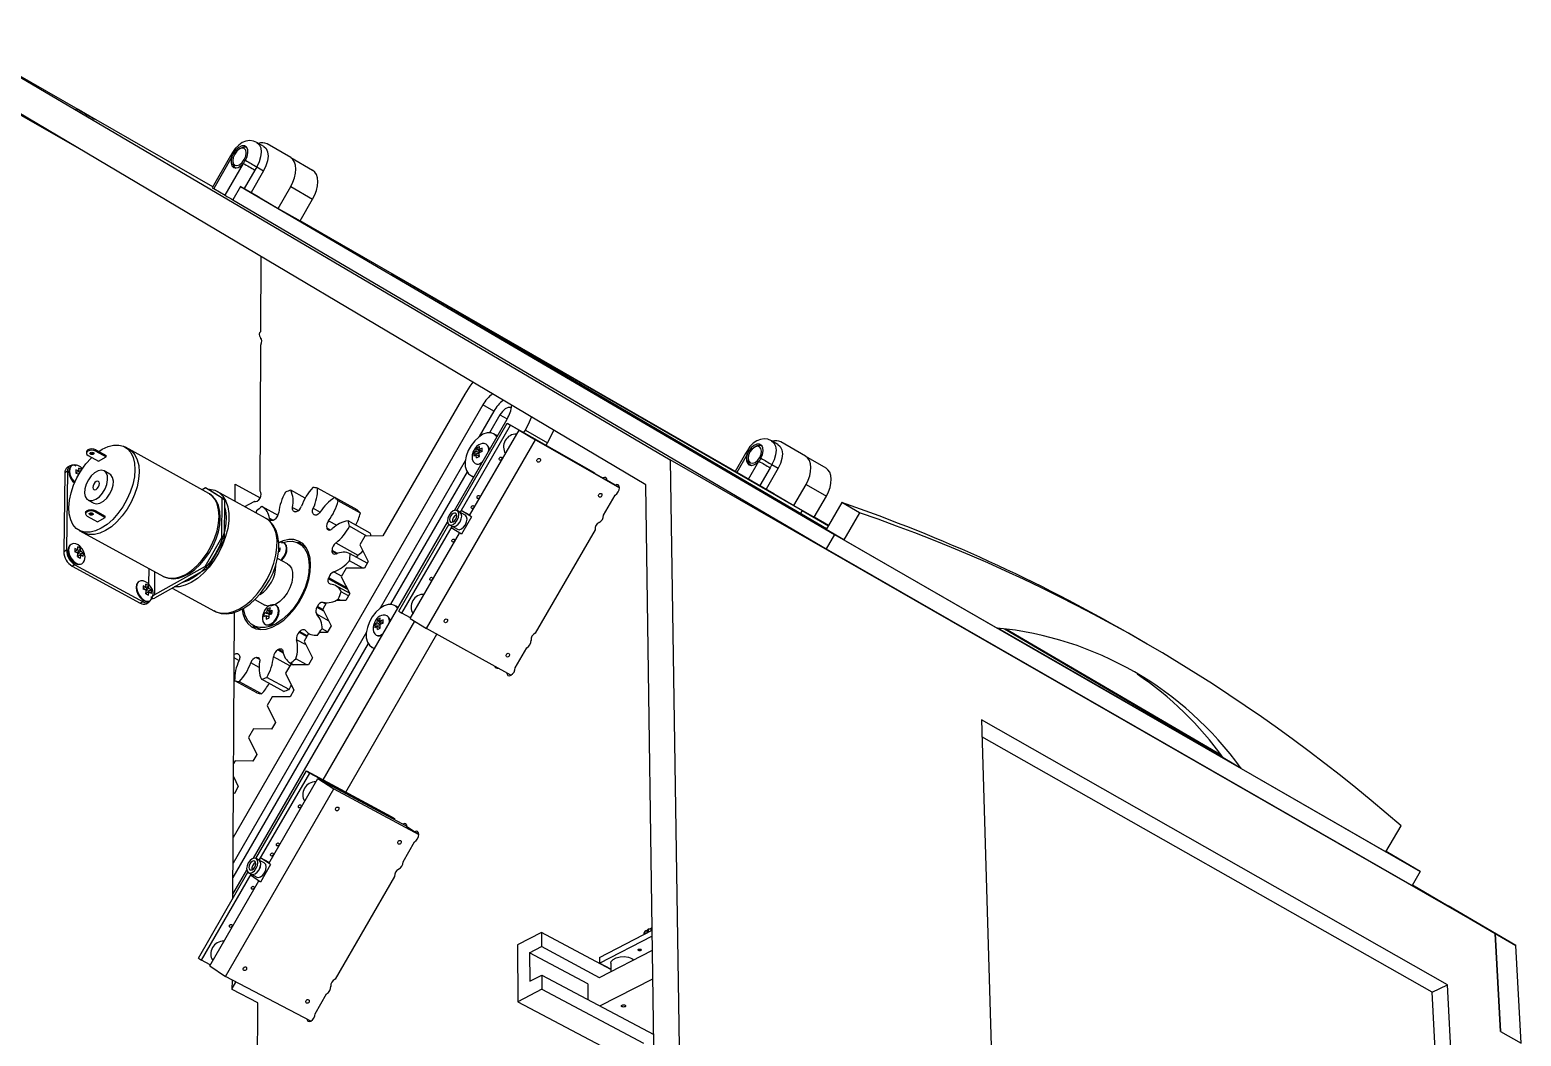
# Model space of a CAD drawing. Extents: x 0 to 155, y 0 to 203.
# Drawn here: x 87.1 to 152, y 159.6 to 203.4 of the extents above; entities that cross this region are included whole.
import ezdxf

# ---------------------------------------------------------------- set-up
doc = ezdxf.new("R2010")
doc.units = 0
doc.layers.get('0').update_dxf_attribs({"linetype": 'CONTINUOUS'})

msp = doc.modelspace()

# ---------------------------------------------------------------- linework, layer by layer
at = {"color": 7, "linetype": 'CONTINUOUS'}
for p, q in [((83.143, 203.387), (114.948, 184.659)), ((95.037, 196.546), (83.143, 203.387)), ((113.892, 183.569), (82.476, 202.22)), ((88.427, 198.687), (85.374, 200.435)), ((89.346, 198.142), (86.289, 199.892)), ((89.442, 199.761), (89.321, 199.83)), ((89.321, 199.83), (89.38, 199.795)), ((89.38, 199.795), (89.56, 199.69)), ((89.441, 199.759), (89.442, 199.761)), ((89.621, 199.657), (89.442, 199.761)), ((89.56, 199.69), (89.68, 199.621)), ((89.68, 199.621), (89.621, 199.657)), ((89.621, 199.656), (89.621, 199.657)), ((95.893, 198.037), (95.799, 197.875)), ((96.273, 198.236), (96.212, 198.201)), ((96.534, 198.247), (96.514, 198.258)), ((97.258, 198.311), (96.96, 198.484)), ((98.437, 197.822), (97.401, 198.422)), ((95.813, 197.898), (95.017, 196.512)), ((95.877, 197.86), (95.081, 196.474)), ((95.574, 196.184), (96.371, 197.572)), ((95.911, 197.676), (95.912, 197.605)), ((96.014, 197.385), (96.033, 197.373)), ((96.955, 197.42), (96.876, 197.279)), ((96.955, 197.42), (97.254, 197.247)), ((98.437, 197.822), (99.388, 197.271)), ((97.254, 197.247), (96.71, 196.301)), ((95.081, 196.474), (95.574, 196.184)), ((96.247, 196.565), (95.913, 195.982)), ((96.247, 196.565), (122.095, 181.414)), ((97.059, 196.097), (96.247, 196.565)), ((96.709, 196.299), (96.71, 196.301)), ((96.711, 196.302), (97.888, 195.611)), ((96.883, 196.199), (96.883, 196.201)), ((97.888, 195.611), (98.433, 196.56)), ((98.433, 196.56), (99.385, 196.009)), ((95.913, 195.982), (121.732, 180.787)), ((97.888, 195.611), (98.841, 195.062)), ((98.841, 195.062), (99.385, 196.009)), ((119.48, 183.175), (98.845, 195.068)), ((97.129, 190.246), (97.144, 193.512)), ((102.828, 192.754), (120.694, 182.458)), ((121.759, 181.66), (102.828, 192.754)), ((97.098, 183.291), (97.127, 189.66)), ((106.796, 187.055), (95.927, 168.211)), ((106.01, 187.523), (102.447, 181.345)), ((107.278, 186.78), (106.796, 187.055)), ((105.559, 182.456), (107.85, 186.427)), ((107.278, 186.78), (106.639, 185.671)), ((107.541, 186.623), (107.09, 185.84)), ((105.664, 182.452), (107.861, 186.26)), ((105.809, 182.371), (108.004, 186.175)), ((106.221, 182.233), (108.37, 185.957)), ((107.369, 185.736), (107.272, 185.791)), ((107.861, 186.26), (108.004, 186.175)), ((107.861, 186.26), (111.51, 184.179)), ((108.004, 186.175), (111.653, 184.094)), ((108.37, 185.957), (109.087, 185.529)), ((108.37, 185.957), (112.212, 183.765)), ((108.584, 185.848), (108.645, 185.953)), ((108.645, 185.953), (109.611, 185.402)), ((89.54, 185.002), (89.54, 184.945)), ((89.948, 185.037), (89.949, 185.094)), ((89.948, 185.037), (90.395, 184.791)), ((89.949, 185.094), (90.395, 184.848)), ((91.396, 185.119), (91.21, 185.222)), ((94.869, 183.196), (91.396, 185.119)), ((104.343, 177.311), (109.087, 185.529)), ((106.507, 185.035), (106.402, 184.96)), ((106.507, 185.035), (106.521, 185.166)), ((106.507, 185.035), (106.635, 184.963)), ((106.521, 185.166), (106.662, 184.976)), ((106.63, 185.103), (106.644, 185.235)), ((106.63, 185.103), (106.766, 185.027)), ((109.087, 185.529), (112.741, 183.445)), ((109.55, 185.297), (109.611, 185.402)), ((118.651, 185.234), (118.602, 185.202)), ((118.959, 185.256), (118.932, 185.271)), ((119.633, 185.332), (119.356, 185.492)), ((120.834, 184.823), (119.769, 185.44)), ((88.836, 184.405), (88.717, 184.337)), ((89.613, 184.845), (90.06, 184.599)), ((90.06, 184.599), (90.395, 184.791)), ((90.395, 184.791), (90.395, 184.848)), ((106.032, 184.62), (102.332, 178.206)), ((106.402, 184.96), (106.633, 184.934)), ((106.508, 184.892), (106.403, 184.817)), ((106.508, 184.892), (106.647, 184.813)), ((106.703, 184.522), (106.783, 184.578)), ((114.948, 184.659), (115.976, 118.364)), ((150.853, 164.032), (114.948, 184.659)), ((118.231, 184.938), (117.778, 184.156)), ((118.342, 184.752), (118.339, 184.693)), ((118.447, 184.431), (118.473, 184.415)), ((119.377, 184.451), (119.3, 184.316)), ((119.377, 184.451), (119.655, 184.291)), ((120.834, 184.823), (121.718, 184.31)), ((88.602, 184.093), (88.554, 180.658)), ((88.721, 184.161), (88.602, 184.093)), ((88.721, 184.161), (88.673, 180.725)), ((89.22, 184.17), (89.083, 184.092)), ((89.218, 184.028), (89.083, 184.086)), ((89.22, 184.17), (89.085, 184.228)), ((89.327, 184.228), (89.189, 184.04)), ((89.22, 184.17), (89.207, 184.301)), ((90.56, 184.042), (90.312, 184.179)), ((106.106, 184.134), (102.78, 178.369)), ((106.252, 183.986), (106.349, 183.931)), ((111.51, 184.179), (111.653, 184.094)), ((111.653, 184.094), (111.649, 184.086)), ((112.55, 183.559), (112.212, 183.76)), ((119.655, 184.291), (119.128, 183.381)), ((94.729, 183.441), (94.579, 183.356)), ((95.444, 182.992), (94.729, 183.441)), ((94.729, 183.441), (94.852, 183.373)), ((95.566, 182.924), (94.852, 183.373)), ((94.901, 183.177), (94.869, 183.196)), ((97.336, 182.123), (95.238, 183.285)), ((96.011, 182.857), (96.015, 183.604)), ((96.015, 183.604), (97.101, 183.001)), ((99.06, 182.99), (98.436, 183.338)), ((100.339, 183.014), (99.602, 183.426)), ((112.052, 182.252), (112.556, 183.124)), ((112.741, 183.45), (112.55, 183.559)), ((114.833, 117.856), (113.892, 183.569)), ((119.126, 183.379), (119.128, 183.381)), ((119.128, 183.381), (120.333, 182.676)), ((119.246, 183.31), (119.246, 183.312)), ((120.333, 182.676), (120.862, 183.588)), ((120.862, 183.588), (121.746, 183.077)), ((121.218, 182.165), (121.746, 183.077)), ((89.616, 182.906), (89.864, 182.77)), ((89.915, 182.397), (89.916, 182.454)), ((89.916, 182.454), (90.364, 182.209)), ((95.433, 181.275), (95.444, 182.992)), ((95.444, 182.992), (95.566, 182.924)), ((95.556, 181.208), (95.566, 182.924)), ((96.436, 182.621), (96.846, 182.852)), ((96.854, 182.847), (96.846, 182.852)), ((96.947, 182.433), (96.921, 182.332)), ((97.88, 182.24), (97.2, 182.617)), ((101.322, 182.486), (100.357, 183.025)), ((101.464, 182.336), (100.499, 182.875)), ((105.797, 182.378), (105.674, 182.447)), ((105.857, 182.455), (105.809, 182.371)), ((106.301, 182.184), (105.857, 182.455)), ((106.229, 182.246), (105.857, 182.455)), ((120.333, 182.676), (121.218, 182.165)), ((120.694, 182.458), (120.619, 182.328)), ((120.694, 182.458), (121.835, 181.79)), ((122.42, 182.799), (121.742, 181.63)), ((123.184, 182.354), (122.42, 182.799)), ((89.506, 182.362), (89.505, 182.305)), ((89.579, 182.206), (90.027, 181.961)), ((89.81, 182.325), (89.816, 182.329)), ((89.915, 182.397), (90.363, 182.151)), ((90.027, 181.961), (90.363, 182.151)), ((90.363, 182.151), (90.364, 182.209)), ((96.818, 167.307), (105.26, 181.939)), ((97.357, 182.111), (97.336, 182.123)), ((101.897, 181.471), (100.931, 182.009)), ((101.747, 181.341), (100.987, 181.764)), ((103.135, 178.07), (105.314, 181.846)), ((103.276, 177.982), (105.458, 181.763)), ((105.331, 181.835), (105.454, 181.766)), ((105.458, 181.763), (105.42, 181.696)), ((105.456, 181.765), (105.689, 181.634)), ((106.031, 182.246), (105.798, 182.377)), ((106.301, 182.184), (105.863, 181.424)), ((106.035, 182.244), (106.031, 182.246)), ((106.301, 182.184), (106.301, 182.184)), ((121.844, 181.805), (121.221, 182.17)), ((123.184, 182.354), (122.505, 181.183)), ((89.223, 181.586), (89.409, 181.484)), ((89.409, 181.484), (92.891, 179.582)), ((94.705, 180.01), (95.433, 181.275)), ((94.828, 179.942), (95.556, 181.208)), ((95.433, 181.275), (95.556, 181.208)), ((101.656, 181.34), (101.439, 180.964)), ((102.447, 181.345), (101.656, 181.34)), ((103.637, 177.755), (105.783, 181.473)), ((105.863, 181.424), (105.42, 181.696)), ((105.863, 181.424), (105.863, 181.424)), ((111.68, 181.61), (109.079, 177.11)), ((122.095, 181.414), (121.732, 180.787)), ((122.505, 181.183), (121.742, 181.63)), ((122.095, 181.414), (147.596, 166.727)), ((122.505, 181.183), (129.185, 177.336)), ((88.673, 180.725), (88.554, 180.658)), ((89.174, 180.735), (89.037, 180.658)), ((89.172, 180.592), (89.037, 180.65)), ((89.174, 180.735), (89.039, 180.793)), ((89.286, 180.8), (89.142, 180.605)), ((89.296, 180.524), (89.156, 180.445)), ((89.174, 180.735), (89.162, 180.868)), ((89.298, 180.668), (89.168, 180.594)), ((89.171, 180.568), (89.405, 180.594)), ((89.298, 180.668), (89.286, 180.8)), ((97.894, 180.66), (97.96, 180.678)), ((97.911, 180.759), (97.966, 180.729)), ((97.912, 180.81), (97.979, 180.828)), ((99.029, 180.892), (98.787, 181.026)), ((99.029, 180.892), (99.103, 180.845)), ((100.391, 181.038), (101.358, 180.501)), ((101.762, 180.157), (101.019, 180.569)), ((101.762, 180.157), (101.027, 180.564)), ((101.439, 180.964), (101.808, 180.237)), ((121.732, 180.787), (147.246, 166.129)), ((89.04, 180.092), (88.921, 180.024)), ((88.921, 180.024), (91.887, 178.412)), ((89.04, 180.092), (92.007, 178.479)), ((94.705, 180.01), (92.499, 178.775)), ((94.828, 179.942), (92.502, 178.641)), ((94.705, 180.01), (94.828, 179.942)), ((98.292, 180.13), (97.858, 180.369)), ((100.848, 179.939), (100.632, 179.563)), ((101.638, 179.942), (100.848, 179.939)), ((101.566, 179.941), (100.989, 180.261)), ((101.808, 180.237), (101.638, 179.942)), ((92.14, 179.12), (92.005, 179.177)), ((92.249, 179.185), (92.106, 178.99)), ((92.14, 179.12), (92.127, 179.252)), ((92.262, 179.053), (92.249, 179.185)), ((100.991, 178.85), (100.385, 179.185)), ((100.632, 179.563), (100.999, 178.834)), ((92.14, 179.12), (92.004, 179.044)), ((92.138, 178.977), (92.004, 179.034)), ((92.261, 178.91), (92.123, 178.832)), ((92.262, 179.053), (92.133, 178.98)), ((92.137, 178.954), (92.368, 178.979)), ((93.28, 179.076), (95.118, 178.073)), ((96.874, 178.573), (97.309, 178.335)), ((100.829, 178.539), (100.456, 178.539)), ((100.609, 178.539), (100.503, 178.597)), ((100.944, 178.738), (100.629, 178.911)), ((100.999, 178.834), (100.829, 178.539)), ((92.007, 178.479), (91.887, 178.412)), ((92.143, 178.392), (92.262, 178.459)), ((95.912, 165.552), (95.983, 178.017)), ((97.527, 177.935), (97.282, 177.981)), ((97.364, 177.88), (97.359, 177.724)), ((97.364, 177.88), (97.479, 177.817)), ((97.383, 178.032), (97.549, 177.941)), ((97.576, 177.926), (97.417, 178.172)), ((97.482, 177.924), (97.478, 177.768)), ((97.482, 177.924), (97.612, 177.958)), ((97.501, 178.075), (97.632, 178.109)), ((97.501, 178.075), (97.619, 178.011)), ((99.972, 178.42), (99.824, 178.163)), ((99.824, 178.163), (100.191, 177.431)), ((103.046, 178.269), (102.949, 178.322)), ((103.135, 178.07), (103.276, 177.982)), ((103.649, 177.776), (103.276, 177.982)), ((96.821, 177.435), (97.063, 177.303)), ((100.041, 177.172), (99.797, 177.306)), ((99.851, 170.718), (103.84, 177.628)), ((100.191, 177.431), (100.021, 177.136)), ((102.196, 177.561), (102.091, 177.488)), ((102.091, 177.488), (102.319, 177.463)), ((102.196, 177.417), (102.091, 177.344)), ((102.196, 177.561), (102.21, 177.694)), ((102.196, 177.561), (102.327, 177.489)), ((102.196, 177.417), (102.332, 177.342)), ((102.21, 177.694), (102.354, 177.502)), ((102.318, 177.628), (102.332, 177.761)), ((102.318, 177.628), (102.452, 177.554)), ((103.637, 177.755), (104.343, 177.311)), ((108.02, 175.279), (104.343, 177.311)), ((139.017, 171.687), (129.214, 177.333)), ((129.506, 177.298), (138.964, 171.76)), ((138.937, 171.797), (129.552, 177.292)), ((101.798, 176.667), (95.918, 166.475)), ((101.728, 177.157), (95.921, 167.091)), ((99.213, 177.102), (99.018, 176.763)), ((99.018, 176.763), (99.382, 176.03)), ((99.235, 177.089), (99.263, 177.073)), ((99.629, 177.014), (99.601, 177.03)), ((100.021, 177.136), (99.719, 177.137)), ((100.829, 170.192), (104.795, 177.061)), ((102.389, 177.046), (102.469, 177.101)), ((108.893, 176.802), (108.892, 176.803)), ((135.717, 176.636), (134.942, 177.084)), ((99.14, 175.735), (98.66, 175.997)), ((99.382, 176.03), (99.213, 175.735)), ((101.953, 176.509), (102.05, 176.456)), ((108.206, 175.599), (108.708, 176.469)), ((98.428, 175.739), (98.211, 175.364)), ((98.211, 175.364), (98.575, 174.629)), ((98.414, 175.808), (98.541, 175.739)), ((98.541, 175.739), (98.426, 175.802)), ((99.213, 175.735), (98.428, 175.739)), ((95.993, 175.048), (95.966, 175.063)), ((96.965, 174.509), (95.994, 175.035)), ((97.168, 174.471), (96.197, 174.997)), ((98.129, 174.575), (97.158, 175.102)), ((98.366, 174.66), (97.395, 175.187)), ((98.575, 174.629), (98.405, 174.334)), ((97.621, 174.341), (97.405, 173.966)), ((97.405, 173.966), (97.767, 173.228)), ((98.405, 174.334), (97.621, 174.341)), ((128.492, 173.332), (129.844, 128.691)), ((148.776, 161.8), (128.492, 173.332)), ((96.816, 172.943), (96.599, 172.568)), ((97.597, 172.934), (96.816, 172.943)), ((97.767, 173.228), (97.597, 172.934)), ((96.599, 172.568), (96.96, 171.828)), ((148.112, 161.477), (128.514, 172.594)), ((96.01, 171.546), (95.946, 171.434)), ((96.79, 171.534), (96.01, 171.546)), ((96.96, 171.828), (96.79, 171.534)), ((139.801, 171.222), (139.024, 171.677)), ((95.943, 170.865), (96.153, 170.429)), ((96.92, 167.299), (99.12, 171.112)), ((97.067, 167.221), (99.259, 171.021)), ((97.477, 167.082), (99.615, 170.787)), ((99.12, 171.112), (99.259, 171.021)), ((99.12, 171.112), (102.811, 169.125)), ((99.259, 171.021), (102.951, 169.034)), ((99.615, 170.787), (100.313, 170.329)), ((99.615, 170.787), (103.493, 168.7)), ((139.801, 171.222), (146.103, 167.593)), ((95.593, 162.154), (100.313, 170.329)), ((95.984, 170.135), (95.938, 170.136)), ((96.153, 170.429), (95.984, 170.135)), ((100.313, 170.329), (104.009, 168.341)), ((102.811, 169.125), (102.951, 169.034)), ((102.951, 169.034), (102.932, 169.002)), ((103.823, 168.463), (103.494, 168.678)), ((104.008, 168.363), (103.823, 168.463)), ((146.103, 167.593), (146.759, 168.715)), ((103.323, 167.154), (103.825, 168.021)), ((147.596, 166.727), (146.106, 167.599)), ((97.047, 167.232), (96.923, 167.297)), ((97.284, 167.106), (97.048, 167.231)), ((97.123, 167.32), (97.067, 167.221)), ((97.555, 167.03), (97.119, 166.274)), ((97.555, 167.03), (97.123, 167.32)), ((97.499, 167.12), (97.123, 167.32)), ((97.295, 167.099), (97.284, 167.106)), ((97.555, 167.03), (97.555, 167.03)), ((94.419, 162.964), (96.572, 166.696)), ((94.556, 162.869), (96.717, 166.616)), ((94.906, 162.627), (97.041, 166.327)), ((95.913, 165.739), (96.521, 166.792)), ((96.596, 166.68), (96.721, 166.614)), ((96.717, 166.616), (96.688, 166.565)), ((97.119, 166.274), (96.688, 166.565)), ((96.722, 166.613), (96.958, 166.488)), ((97.119, 166.274), (97.119, 166.274)), ((102.954, 166.515), (100.366, 162.038)), ((147.596, 166.727), (147.246, 166.129)), ((147.26, 166.154), (148.81, 165.243)), ((147.913, 165.759), (148.81, 165.243)), ((147.913, 165.759), (150.853, 164.032)), ((147.933, 165.747), (148.81, 165.243)), ((151.752, 163.515), (148.81, 165.243)), ((148.81, 165.243), (148.81, 165.243)), ((114.037, 164.232), (113.984, 164.205)), ((114.13, 164.27), (114.047, 164.227)), ((114.168, 164.3), (114.158, 164.294)), ((109.346, 164.078), (108.306, 163.535)), ((109.346, 164.078), (109.352, 163.46)), ((112.365, 162.461), (109.346, 164.078)), ((111.869, 162.989), (114.17, 164.18)), ((111.872, 162.743), (114.173, 163.933)), ((113.957, 164.18), (113.89, 164.146)), ((113.936, 164.097), (113.939, 164.061)), ((114.109, 164.187), (114.112, 164.151)), ((150.853, 164.032), (151.085, 159.768)), ((151.085, 159.768), (150.853, 164.031)), ((150.853, 164.031), (151.752, 163.515)), ((94.419, 162.964), (94.556, 162.869)), ((108.306, 163.535), (108.325, 161.063)), ((108.831, 163.188), (109.352, 163.46)), ((108.831, 163.188), (108.841, 161.953)), ((111.359, 161.839), (108.831, 163.188)), ((111.88, 162.108), (109.352, 163.46)), ((111.869, 162.989), (111.872, 162.743)), ((111.879, 162.111), (114.182, 163.3)), ((113.281, 162.942), (113.368, 162.879)), ((113.576, 163.346), (113.577, 163.316)), ((113.667, 163.317), (113.667, 163.347)), ((151.988, 159.256), (151.752, 163.515)), ((94.933, 162.673), (94.556, 162.869)), ((94.906, 162.627), (95.593, 162.154)), ((112.365, 162.479), (111.872, 162.743)), ((112.362, 162.736), (112.367, 162.362)), ((99.313, 160.217), (95.593, 162.154)), ((95.89, 161.589), (95.892, 161.998)), ((95.89, 161.638), (96.05, 161.916)), ((100.18, 161.749), (100.178, 161.75)), ((108.841, 161.953), (109.363, 162.223)), ((109.363, 162.223), (109.369, 161.603)), ((109.363, 162.223), (114.235, 159.628)), ((111.359, 161.839), (111.366, 161.156)), ((111.894, 160.875), (114.2, 162.062)), ((148.112, 161.477), (148.776, 161.8)), ((151.046, 118.21), (148.776, 161.8)), ((96.998, 161.012), (95.89, 161.589)), ((96.977, 156.133), (96.998, 161.012)), ((99.497, 160.535), (99.997, 161.401)), ((109.369, 161.603), (108.325, 161.063)), ((108.325, 161.063), (112.744, 158.722)), ((109.369, 161.603), (113.787, 159.254)), ((150.315, 118.571), (148.112, 161.477)), ((151.085, 159.768), (151.988, 159.256))]:
    msp.add_line(p, q, dxfattribs=at)
at = {"color": 8, "linetype": 'CONTINUOUS'}
for p, q in [((96.876, 197.279), (96.411, 196.471)), ((107.541, 186.623), (107.859, 186.442)), ((118.302, 184.896), (117.85, 184.115)), ((118.359, 183.821), (118.811, 184.6)), ((119.3, 184.316), (118.849, 183.539)), ((98.513, 182.59), (98.766, 182.449)), ((99.417, 182.552), (99.715, 182.386)), ((97.505, 182.118), (97.67, 182.026)), ((100.077, 182.008), (100.434, 181.81)), ((100.148, 181.602), (100.006, 181.681)), ((100.018, 181.657), (100.124, 181.598)), ((100.469, 180.584), (100.233, 180.715)), ((100.234, 180.682), (100.435, 180.57)), ((92.261, 179.241), (92.268, 179.922)), ((92.509, 179.791), (92.499, 178.775)), ((100.077, 179.482), (100.902, 179.027)), ((100.872, 179.086), (100.087, 179.52)), ((100.31, 179.789), (100.653, 179.599)), ((100.08, 177.653), (99.563, 177.937)), ((99.572, 178.243), (99.865, 178.082)), ((99.833, 178.146), (99.592, 178.279)), ((99.845, 178.452), (99.956, 178.391)), ((99.099, 176.599), (98.69, 176.823)), ((98.796, 177.156), (99.136, 176.969)), ((99.155, 177.002), (98.822, 177.184)), ((96.182, 175.916), (95.972, 176.031)), ((96.934, 176.055), (97.077, 175.977)), ((97.068, 176), (96.96, 176.058)), ((98.399, 175.69), (97.683, 176.08)), ((97.869, 176.387), (98.108, 176.257)), ((98.1, 176.294), (97.897, 176.405)), ((97.057, 175.623), (96.697, 175.819))]:
    msp.add_line(p, q, dxfattribs=at)
at = {"color": 7, "linetype": 'CONTINUOUS'}
for points in [[(89.579, 199.683), (89.431, 199.769), (89.292, 199.849), (89.181, 199.912), (89.114, 199.95), (89.099, 199.958), (89.138, 199.935), (89.226, 199.883), (89.351, 199.81), (89.497, 199.725), (89.643, 199.641), (89.77, 199.568), (89.86, 199.516), (89.902, 199.493), (89.89, 199.501), (89.825, 199.539), (89.716, 199.603), (89.579, 199.683)], [(89.372, 199.801), (89.309, 199.838), (89.275, 199.857), (89.275, 199.856), (89.309, 199.836), (89.373, 199.798), (89.456, 199.75), (89.546, 199.698), (89.629, 199.65), (89.693, 199.614), (89.727, 199.594), (89.727, 199.595), (89.692, 199.616), (89.628, 199.653), (89.545, 199.701), (89.455, 199.753), (89.372, 199.801)], [(96.959, 198.482), (96.812, 198.544), (96.648, 198.563), (96.486, 198.539), (96.327, 198.476), (96.169, 198.37), (96.021, 198.223), (95.892, 198.038)], [(96.41, 197.736), (96.474, 197.884), (96.497, 198.028), (96.476, 198.146), (96.413, 198.22), (96.318, 198.238), (96.206, 198.198), (96.093, 198.106), (95.998, 197.976), (95.934, 197.828), (95.911, 197.684), (95.932, 197.566), (95.995, 197.492), (96.09, 197.474), (96.202, 197.514), (96.314, 197.606), (96.41, 197.736)], [(96.464, 197.705), (96.538, 197.871), (96.572, 198.035), (96.562, 198.177), (96.508, 198.281), (96.418, 198.334), (96.302, 198.328), (96.174, 198.266), (96.05, 198.155), (95.944, 198.007)], [(97.258, 198.311), (97.36, 198.216), (97.424, 198.072), (97.445, 197.89), (97.422, 197.683), (97.357, 197.463), (97.254, 197.247)], [(95.877, 197.86), (95.84, 197.711), (95.839, 197.575), (95.873, 197.467), (95.941, 197.398), (96.034, 197.373), (96.144, 197.396), (96.261, 197.465), (96.371, 197.572)], [(98.433, 196.56), (98.529, 196.751), (98.601, 196.947), (98.645, 197.14), (98.66, 197.323), (98.646, 197.489), (98.603, 197.63), (98.532, 197.743), (98.437, 197.822)], [(99.385, 196.009), (99.481, 196.2), (99.553, 196.396), (99.597, 196.589), (99.612, 196.772), (99.597, 196.937), (99.554, 197.079), (99.483, 197.191), (99.388, 197.271)], [(97.138, 189.936), (97.128, 189.953), (97.09, 190.042), (97.076, 190.129), (97.09, 190.201), (97.129, 190.246)], [(97.127, 189.66), (97.165, 189.749), (97.179, 189.836), (97.166, 189.908), (97.128, 189.953), (97.126, 189.954)], [(106.36, 188.041), (106.228, 187.864), (106.01, 187.523)], [(108.031, 186.931), (108.014, 186.935), (107.897, 186.933), (107.77, 186.875), (107.646, 186.767), (107.541, 186.623)], [(108.645, 185.953), (108.832, 186.316), (108.92, 186.521)], [(107.408, 185.66), (107.405, 185.663), (107.295, 185.777), (107.152, 185.834), (106.984, 185.832), (106.802, 185.771), (106.617, 185.654), (106.442, 185.49), (106.287, 185.288), (106.162, 185.061), (106.074, 184.823), (106.029, 184.589), (106.03, 184.374), (106.077, 184.191), (106.167, 184.052), (106.295, 183.965), (106.414, 183.938)], [(107.427, 185.694), (107.392, 185.722), (107.369, 185.736)], [(109.611, 185.402), (109.798, 185.764), (109.879, 185.952)], [(90.076, 185.024), (90.232, 185.123), (90.481, 185.24), (90.722, 185.301), (90.948, 185.305), (91.151, 185.251), (91.327, 185.14), (91.468, 184.977), (91.571, 184.766), (91.633, 184.513), (91.652, 184.227), (91.627, 183.915), (91.559, 183.588), (91.449, 183.254), (91.302, 182.926), (91.122, 182.612), (90.914, 182.322), (90.685, 182.066), (90.441, 181.85), (90.19, 181.682), (89.941, 181.567), (89.7, 181.507), (89.474, 181.506), (89.271, 181.562), (89.097, 181.674), (88.957, 181.838), (88.856, 182.05), (88.795, 182.303), (88.777, 182.589), (88.803, 182.9), (88.872, 183.226), (88.981, 183.557), (89.127, 183.883), (89.306, 184.196), (89.513, 184.484), (89.741, 184.739), (89.764, 184.762)], [(91.396, 185.119), (91.512, 185.037), (91.654, 184.874), (91.757, 184.663), (91.819, 184.411), (91.838, 184.124), (91.813, 183.812), (91.745, 183.485), (91.636, 183.152), (91.489, 182.823), (91.308, 182.51), (91.1, 182.22), (90.871, 181.964), (90.627, 181.748), (90.377, 181.58), (90.127, 181.465), (89.886, 181.405), (89.66, 181.404), (89.458, 181.46), (89.409, 181.484)], [(91.396, 185.119), (91.512, 185.037), (91.654, 184.874), (91.757, 184.663), (91.819, 184.411), (91.838, 184.124), (91.813, 183.812), (91.745, 183.485), (91.636, 183.152), (91.489, 182.823), (91.308, 182.51), (91.1, 182.22), (90.871, 181.964), (90.627, 181.748), (90.377, 181.58), (90.127, 181.465), (89.886, 181.405), (89.66, 181.404), (89.458, 181.46), (89.409, 181.484)], [(89.949, 185.094), (89.87, 185.124), (89.777, 185.134), (89.685, 185.124), (89.608, 185.094), (89.557, 185.05), (89.54, 185.002)], [(89.948, 185.037), (89.869, 185.066), (89.776, 185.077), (89.684, 185.066), (89.607, 185.037), (89.556, 184.993), (89.54, 184.941), (89.56, 184.889), (89.613, 184.845)], [(106.94, 185.344), (106.851, 185.374), (106.766, 185.372), (106.625, 185.316), (106.523, 185.235), (106.442, 185.136), (106.381, 185.027), (106.336, 184.883), (106.326, 184.789), (106.336, 184.684), (106.378, 184.582), (106.464, 184.501)], [(106.644, 185.235), (106.554, 185.188), (106.521, 185.166)], [(106.765, 185.162), (106.668, 185.122), (106.63, 185.103)], [(106.766, 185.019), (106.669, 184.979), (106.631, 184.96)], [(106.766, 185.019), (106.765, 185.124), (106.765, 185.162)], [(118.309, 185.072), (118.259, 184.986), (118.231, 184.938)], [(119.356, 185.491), (119.206, 185.553), (119.043, 185.572), (118.881, 185.548), (118.722, 185.485), (118.567, 185.381), (118.423, 185.237), (118.308, 185.073)], [(118.846, 184.759), (118.908, 184.903), (118.927, 185.043), (118.902, 185.159), (118.837, 185.233), (118.74, 185.253), (118.628, 185.217), (118.516, 185.131), (118.422, 185.006), (118.361, 184.863), (118.341, 184.723), (118.366, 184.607), (118.432, 184.533), (118.528, 184.512), (118.641, 184.548), (118.752, 184.635), (118.846, 184.759)], [(118.901, 184.727), (118.973, 184.888), (119.003, 185.047), (118.989, 185.187), (118.932, 185.29), (118.839, 185.344), (118.722, 185.342), (118.594, 185.285), (118.471, 185.18), (118.367, 185.038)], [(119.633, 185.332), (119.739, 185.236), (119.807, 185.093), (119.833, 184.915), (119.815, 184.712), (119.754, 184.499), (119.655, 184.291)], [(88.884, 184.383), (88.864, 184.372), (88.804, 184.277), (88.782, 184.157), (88.797, 184.015), (88.852, 183.866), (88.94, 183.73), (89.036, 183.638)], [(88.916, 184.411), (88.879, 184.384), (88.82, 184.283), (88.806, 184.144), (88.839, 183.984), (88.914, 183.824), (89.022, 183.687), (89.044, 183.666)], [(89.719, 184.975), (89.746, 184.986), (89.779, 184.99), (89.812, 184.986), (89.841, 184.975), (89.86, 184.96), (89.867, 184.941), (89.861, 184.923), (89.843, 184.907), (89.815, 184.896), (89.782, 184.893), (89.749, 184.896), (89.721, 184.907), (89.702, 184.923), (89.695, 184.941), (89.701, 184.96), (89.719, 184.975)], [(106.402, 184.96), (106.4, 184.857), (106.403, 184.817)], [(106.524, 184.744), (106.511, 184.849), (106.508, 184.892)], [(106.524, 184.744), (106.611, 184.793), (106.647, 184.812)], [(106.647, 184.812), (106.634, 184.917), (106.631, 184.96)], [(107.6, 184.771), (107.616, 184.756), (107.624, 184.734), (107.623, 184.708), (107.614, 184.683), (107.597, 184.662), (107.575, 184.648), (107.551, 184.644), (107.53, 184.65), (107.514, 184.665), (107.506, 184.687), (107.507, 184.713), (107.516, 184.738), (107.533, 184.759), (107.555, 184.773), (107.579, 184.777), (107.6, 184.771)], [(109.269, 184.717), (109.29, 184.698), (109.3, 184.67), (109.299, 184.638), (109.287, 184.606), (109.265, 184.579), (109.238, 184.562), (109.208, 184.557), (109.182, 184.565), (109.161, 184.584), (109.151, 184.612), (109.152, 184.644), (109.164, 184.676), (109.186, 184.702), (109.213, 184.719), (109.243, 184.724), (109.269, 184.717)], [(118.302, 184.896), (118.268, 184.751), (118.271, 184.618), (118.309, 184.512), (118.379, 184.442), (118.474, 184.415), (118.585, 184.435), (118.701, 184.499), (118.811, 184.6)], [(120.862, 183.588), (120.954, 183.773), (121.022, 183.962), (121.062, 184.15), (121.073, 184.328), (121.054, 184.491), (121.007, 184.631), (120.932, 184.743), (120.834, 184.823)], [(89.085, 184.228), (89.084, 184.127), (89.083, 184.086)], [(89.331, 184.233), (89.244, 184.284), (89.207, 184.301)], [(89.956, 182.94), (90.104, 183.051), (90.241, 183.206), (90.352, 183.391), (90.429, 183.59), (90.465, 183.784), (90.456, 183.957), (90.403, 184.092), (90.311, 184.179), (90.188, 184.21), (90.046, 184.181), (89.896, 184.095), (89.752, 183.96), (89.627, 183.789), (89.532, 183.595), (89.475, 183.397), (89.461, 183.212), (89.492, 183.056), (89.565, 182.943), (89.674, 182.883), (89.808, 182.882), (89.956, 182.94)], [(89.961, 183.37), (90.016, 183.415), (90.063, 183.479), (90.095, 183.552), (90.107, 183.625), (90.097, 183.684), (90.066, 183.722), (90.02, 183.733), (89.965, 183.715), (89.91, 183.67), (89.863, 183.606), (89.831, 183.533), (89.819, 183.461), (89.83, 183.401), (89.86, 183.363), (89.906, 183.352), (89.961, 183.37)], [(89.864, 182.77), (89.986, 182.739), (90.129, 182.767), (90.279, 182.853), (90.423, 182.987), (90.549, 183.159), (90.644, 183.353), (90.701, 183.552), (90.714, 183.737), (90.683, 183.893), (90.609, 184.006), (90.56, 184.042)], [(106.349, 183.931), (106.391, 183.911), (106.397, 183.908)], [(112.212, 183.76), (112.196, 183.836), (112.155, 183.884), (112.093, 183.897), (112.021, 183.874)], [(121.746, 183.077), (121.839, 183.261), (121.906, 183.45), (121.946, 183.637), (121.957, 183.816), (121.938, 183.978), (121.891, 184.118), (121.816, 184.23), (121.718, 184.31)], [(92.896, 179.582), (92.914, 179.57), (93.111, 179.5), (93.325, 179.48), (93.551, 179.509), (93.787, 179.588), (94.028, 179.715), (94.265, 179.888), (94.492, 180.1), (94.702, 180.346), (94.891, 180.619), (95.053, 180.912), (95.185, 181.217), (95.284, 181.527), (95.345, 181.834), (95.367, 182.131), (95.349, 182.41), (95.288, 182.665), (95.186, 182.886), (95.044, 183.065), (94.904, 183.17)], [(94.827, 183.387), (94.903, 183.384), (95.125, 183.337), (95.321, 183.233), (95.484, 183.075), (95.61, 182.867), (95.695, 182.614), (95.737, 182.325), (95.735, 182.006), (95.689, 181.666), (95.6, 181.315), (95.47, 180.962), (95.304, 180.617), (95.105, 180.29), (94.879, 179.989), (94.632, 179.723), (94.372, 179.499), (94.105, 179.324), (93.838, 179.201), (93.58, 179.134), (93.365, 179.124)], [(96.846, 182.852), (96.903, 182.839), (96.971, 182.861), (97.039, 182.915), (97.097, 182.993), (97.136, 183.083), (97.15, 183.171), (97.136, 183.244), (97.098, 183.291)], [(106.636, 183.102), (106.653, 183.086), (106.661, 183.064), (106.66, 183.039), (106.65, 183.014), (106.633, 182.993), (106.611, 182.979), (106.588, 182.975), (106.567, 182.981), (106.551, 182.996), (106.542, 183.018), (106.543, 183.043), (106.553, 183.069), (106.57, 183.09), (106.592, 183.103), (106.615, 183.108), (106.636, 183.102)], [(111.95, 183.191), (111.97, 183.172), (111.98, 183.144), (111.979, 183.112), (111.967, 183.081), (111.946, 183.054), (111.918, 183.037), (111.889, 183.032), (111.862, 183.039), (111.843, 183.058), (111.832, 183.086), (111.833, 183.118), (111.846, 183.15), (111.867, 183.176), (111.894, 183.193), (111.924, 183.198), (111.95, 183.191)], [(112.556, 183.124), (112.628, 183.18), (112.688, 183.261), (112.728, 183.354), (112.741, 183.445), (112.726, 183.52), (112.684, 183.568), (112.622, 183.582), (112.55, 183.559)], [(89.915, 182.397), (89.836, 182.426), (89.743, 182.436), (89.651, 182.426), (89.573, 182.397), (89.522, 182.353), (89.505, 182.301), (89.525, 182.25), (89.579, 182.206)], [(89.506, 182.362), (89.523, 182.411), (89.574, 182.454), (89.651, 182.484), (89.744, 182.494), (89.837, 182.484), (89.916, 182.454)], [(95.564, 182.567), (95.59, 182.458), (95.62, 182.176), (95.608, 181.867), (95.552, 181.54), (95.455, 181.205), (95.32, 180.871), (95.149, 180.548), (94.95, 180.246), (94.726, 179.973), (94.485, 179.737), (94.233, 179.545), (93.979, 179.402), (93.729, 179.314), (93.687, 179.304)], [(98.635, 182.397), (98.604, 182.397), (98.576, 182.405), (98.552, 182.42), (98.533, 182.443), (98.519, 182.472), (98.511, 182.507), (98.509, 182.547), (98.513, 182.59)], [(99.444, 182.271), (99.421, 182.288), (99.403, 182.312), (99.39, 182.343), (99.383, 182.379), (99.383, 182.419), (99.388, 182.462), (99.4, 182.507), (99.417, 182.552)], [(105.327, 181.837), (105.408, 181.818), (105.504, 181.849), (105.599, 181.924), (105.68, 182.032), (105.734, 182.157), (105.752, 182.279), (105.732, 182.38), (105.678, 182.445), (105.597, 182.463), (105.501, 182.432), (105.406, 182.357), (105.325, 182.249), (105.272, 182.125), (105.253, 182.003), (105.273, 181.902), (105.327, 181.837)], [(106.383, 182.662), (106.399, 182.646), (106.407, 182.624), (106.406, 182.599), (106.397, 182.574), (106.379, 182.553), (106.358, 182.539), (106.334, 182.535), (106.313, 182.541), (106.297, 182.556), (106.288, 182.578), (106.289, 182.603), (106.299, 182.629), (106.316, 182.65), (106.338, 182.663), (106.361, 182.668), (106.383, 182.662)], [(89.685, 182.335), (89.713, 182.346), (89.746, 182.35), (89.779, 182.346), (89.807, 182.335), (89.827, 182.32), (89.834, 182.301), (89.828, 182.283), (89.809, 182.267), (89.782, 182.257), (89.749, 182.253), (89.716, 182.257), (89.687, 182.267), (89.668, 182.283), (89.661, 182.301), (89.667, 182.32), (89.685, 182.335)], [(95.096, 178.094), (95.19, 178.038), (95.407, 177.971), (95.639, 177.953), (95.882, 177.985), (96.136, 178.065), (96.393, 178.195), (96.648, 178.371), (96.892, 178.589), (97.121, 178.841), (97.328, 179.122), (97.51, 179.425), (97.662, 179.743), (97.782, 180.07), (97.865, 180.398), (97.911, 180.721), (97.915, 181.032), (97.877, 181.324), (97.795, 181.589), (97.67, 181.818), (97.508, 182.001), (97.359, 182.104)], [(97.701, 182.042), (97.667, 182.025), (97.634, 182.015), (97.602, 182.014), (97.574, 182.02), (97.549, 182.034), (97.529, 182.056), (97.514, 182.084), (97.505, 182.118)], [(99.718, 182.391), (99.69, 182.352), (99.658, 182.318), (99.625, 182.29), (99.59, 182.269), (99.556, 182.255), (99.523, 182.248), (99.492, 182.25), (99.465, 182.26)], [(105.393, 181.951), (105.444, 181.939), (105.503, 181.958), (105.563, 182.005), (105.613, 182.073), (105.647, 182.151), (105.658, 182.227), (105.646, 182.29), (105.612, 182.331), (105.561, 182.342), (105.502, 182.323), (105.442, 182.276), (105.392, 182.209), (105.358, 182.131), (105.347, 182.055), (105.359, 181.991), (105.393, 181.951)], [(105.451, 181.767), (105.533, 181.749), (105.628, 181.779), (105.723, 181.854), (105.804, 181.962), (105.858, 182.087), (105.876, 182.209), (105.857, 182.31), (105.802, 182.375), (105.798, 182.377)], [(105.454, 181.766), (105.531, 181.75), (105.627, 181.78), (105.722, 181.855), (105.803, 181.963), (105.856, 182.088), (105.875, 182.21), (105.855, 182.311), (105.801, 182.376), (105.797, 182.378)], [(105.689, 181.634), (105.766, 181.618), (105.862, 181.648), (105.957, 181.723), (106.038, 181.831), (106.091, 181.956), (106.109, 182.078), (106.09, 182.179), (106.035, 182.244)], [(98.03, 181.042), (98.273, 181.106), (98.502, 181.113), (98.709, 181.063), (98.889, 180.957), (99.036, 180.799), (99.146, 180.593), (99.214, 180.345), (99.24, 180.063), (99.222, 179.756), (99.16, 179.433), (99.057, 179.103), (98.915, 178.777), (98.74, 178.465), (98.536, 178.177), (98.309, 177.921), (98.067, 177.705), (97.817, 177.536), (97.567, 177.418), (97.324, 177.356), (97.096, 177.351), (96.889, 177.403), (96.71, 177.51), (96.564, 177.67), (96.456, 177.877), (96.389, 178.125), (96.38, 178.185)], [(99.281, 179.778), (99.3, 180.09), (99.276, 180.376), (99.209, 180.63), (99.102, 180.843), (98.957, 181.01), (98.779, 181.125), (98.574, 181.186), (98.346, 181.191), (98.102, 181.139), (97.913, 181.064)], [(100.249, 181.662), (100.215, 181.635), (100.181, 181.615), (100.146, 181.602), (100.114, 181.597), (100.084, 181.601), (100.057, 181.612), (100.035, 181.631), (100.018, 181.657)], [(105.542, 181.206), (105.559, 181.191), (105.567, 181.169), (105.566, 181.143), (105.557, 181.118), (105.539, 181.097), (105.518, 181.083), (105.494, 181.079), (105.473, 181.085), (105.457, 181.1), (105.448, 181.122), (105.449, 181.148), (105.459, 181.173), (105.476, 181.194), (105.498, 181.208), (105.521, 181.212), (105.542, 181.206)], [(88.837, 180.95), (88.817, 180.938), (88.757, 180.842), (88.734, 180.722), (88.75, 180.578), (88.805, 180.428), (88.893, 180.292), (89.006, 180.185), (89.06, 180.15)], [(88.872, 180.979), (88.832, 180.95), (88.773, 180.849), (88.759, 180.708), (88.792, 180.547), (88.867, 180.387), (88.975, 180.25), (89.1, 180.154)], [(89.342, 180.135), (89.417, 180.199), (89.46, 180.277), (89.483, 180.432), (89.463, 180.563), (89.418, 180.684), (89.354, 180.79), (89.253, 180.9), (89.178, 180.954), (89.084, 180.995), (88.977, 181.009), (88.867, 180.977)], [(89.039, 180.793), (89.038, 180.691), (89.037, 180.65)], [(89.156, 180.443), (89.17, 180.549), (89.172, 180.592)], [(89.286, 180.8), (89.198, 180.851), (89.162, 180.868)], [(89.28, 180.376), (89.294, 180.481), (89.296, 180.524)], [(89.403, 180.45), (89.331, 180.503), (89.296, 180.524)], [(89.405, 180.594), (89.333, 180.647), (89.298, 180.668)], [(89.403, 180.45), (89.407, 180.554), (89.405, 180.594)], [(97.96, 180.678), (97.973, 180.788), (97.979, 180.828)], [(98, 180.291), (98.04, 180.329), (98.144, 180.467), (98.216, 180.626), (98.247, 180.785), (98.232, 180.922), (98.175, 181.018), (98.142, 181.042)], [(98.029, 180.277), (98.126, 180.379), (98.209, 180.515), (98.26, 180.664), (98.271, 180.812), (98.243, 180.93), (98.179, 181.016), (98.138, 181.036)], [(98.929, 181.027), (98.815, 181.052), (98.661, 181.062)], [(100.407, 180.559), (100.373, 180.548), (100.341, 180.544), (100.311, 180.549), (100.285, 180.562), (100.264, 180.583), (100.248, 180.61), (100.238, 180.644), (100.234, 180.682)], [(89.156, 180.443), (89.247, 180.394), (89.28, 180.376)], [(98.292, 180.13), (98.369, 180.072), (98.461, 179.939), (98.51, 179.762), (98.515, 179.551), (98.475, 179.319), (98.393, 179.083), (98.273, 178.856), (98.123, 178.652), (97.953, 178.486), (97.773, 178.366), (97.595, 178.301), (97.43, 178.294), (97.309, 178.335)], [(91.804, 179.334), (91.783, 179.321), (91.724, 179.227), (91.702, 179.106), (91.718, 178.963), (91.773, 178.814), (91.86, 178.679), (91.972, 178.572), (92.026, 178.537)], [(91.836, 179.362), (91.798, 179.333), (91.74, 179.232), (91.727, 179.092), (91.76, 178.931), (91.836, 178.772), (91.942, 178.636), (92.067, 178.541)], [(92.361, 179.105), (92.26, 179.243), (92.21, 179.29), (92.119, 179.351), (92.018, 179.387), (91.912, 179.389), (91.835, 179.361)], [(92.005, 179.177), (92.004, 179.076), (92.004, 179.034)], [(92.249, 179.185), (92.163, 179.235), (92.127, 179.252)], [(96.319, 178.153), (96.355, 177.963), (96.441, 177.728), (96.566, 177.536), (96.726, 177.393), (96.918, 177.302), (97.135, 177.268), (97.371, 177.289), (97.62, 177.367), (97.875, 177.498), (98.127, 177.68), (98.37, 177.907), (98.597, 178.172), (98.801, 178.467), (98.975, 178.785), (99.116, 179.116), (99.219, 179.45), (99.281, 179.778)], [(100.166, 179.25), (100.137, 179.256), (100.112, 179.271), (100.092, 179.293), (100.077, 179.321), (100.068, 179.356), (100.065, 179.395), (100.068, 179.438), (100.077, 179.482)], [(104.58, 179.539), (104.596, 179.524), (104.605, 179.502), (104.604, 179.476), (104.594, 179.451), (104.577, 179.43), (104.555, 179.416), (104.532, 179.412), (104.51, 179.418), (104.494, 179.433), (104.486, 179.455), (104.487, 179.48), (104.496, 179.505), (104.513, 179.527), (104.535, 179.54), (104.559, 179.544), (104.58, 179.539)], [(92.122, 178.828), (92.136, 178.934), (92.138, 178.977)], [(92.122, 178.828), (92.213, 178.78), (92.245, 178.762)], [(92.245, 178.762), (92.259, 178.867), (92.261, 178.91)], [(92.367, 178.836), (92.295, 178.889), (92.261, 178.91)], [(92.368, 178.979), (92.296, 179.032), (92.262, 179.053)], [(92.367, 178.836), (92.371, 178.94), (92.368, 178.979)], [(97.278, 178.062), (97.215, 177.904), (97.202, 177.837), (97.198, 177.727), (97.22, 177.623), (97.274, 177.534), (97.337, 177.485)], [(97.282, 177.981), (97.265, 177.873), (97.263, 177.83)], [(97.263, 177.83), (97.331, 177.867), (97.364, 177.88)], [(97.282, 177.981), (97.351, 178.018), (97.383, 178.032)], [(97.328, 177.495), (97.344, 177.481), (97.451, 177.458), (97.561, 177.481), (97.673, 177.549), (97.779, 177.658), (97.862, 177.795), (97.913, 177.944), (97.924, 178.092), (97.896, 178.212), (97.832, 178.298), (97.789, 178.319)], [(97.329, 177.489), (97.344, 177.481), (97.45, 177.467), (97.572, 177.511), (97.693, 177.609), (97.796, 177.747), (97.868, 177.906), (97.9, 178.065), (97.885, 178.203), (97.828, 178.3), (97.793, 178.325)], [(97.417, 178.172), (97.391, 178.075), (97.383, 178.032)], [(97.535, 178.215), (97.448, 178.186), (97.417, 178.172)], [(97.535, 178.215), (97.509, 178.118), (97.501, 178.075)], [(97.612, 177.958), (97.626, 178.068), (97.632, 178.109)], [(103.093, 178.182), (103.091, 178.185), (102.982, 178.301), (102.841, 178.362), (102.674, 178.362), (102.494, 178.304), (102.311, 178.19), (102.137, 178.027), (101.983, 177.826), (101.858, 177.599), (101.769, 177.361), (101.724, 177.127), (101.724, 176.91), (101.77, 176.725), (101.858, 176.583), (101.984, 176.494), (102.102, 176.464)], [(103.115, 178.22), (103.08, 178.248), (103.046, 178.269)], [(96.788, 177.428), (96.808, 177.404), (96.873, 177.336)], [(97.152, 177.262), (97.131, 177.27), (97.063, 177.303)], [(97.359, 177.724), (97.443, 177.755), (97.478, 177.768)], [(98.822, 177.184), (98.855, 177.216), (98.889, 177.242), (98.923, 177.261), (98.957, 177.272), (98.989, 177.274), (99.019, 177.269), (99.045, 177.256), (99.066, 177.235)], [(102.098, 177.61), (102.035, 177.451), (102.021, 177.382), (102.017, 177.272), (102.039, 177.167), (102.094, 177.076), (102.158, 177.026)], [(102.091, 177.488), (102.089, 177.384), (102.091, 177.344)], [(102.211, 177.268), (102.198, 177.374), (102.196, 177.417)], [(102.332, 177.761), (102.243, 177.715), (102.21, 177.694)], [(102.211, 177.268), (102.297, 177.316), (102.333, 177.335)], [(102.452, 177.686), (102.355, 177.647), (102.318, 177.628)], [(102.452, 177.541), (102.356, 177.502), (102.318, 177.484)], [(102.333, 177.335), (102.32, 177.441), (102.318, 177.484)], [(102.452, 177.541), (102.451, 177.647), (102.452, 177.686)], [(105.231, 177.722), (105.251, 177.703), (105.261, 177.676), (105.261, 177.644), (105.248, 177.612), (105.227, 177.586), (105.199, 177.569), (105.17, 177.563), (105.143, 177.57), (105.123, 177.589), (105.112, 177.617), (105.113, 177.649), (105.125, 177.68), (105.147, 177.707), (105.174, 177.724), (105.204, 177.73), (105.231, 177.722)], [(96.154, 176.196), (96.177, 176.179), (96.195, 176.154), (96.208, 176.123), (96.215, 176.087), (96.215, 176.046), (96.21, 176.003), (96.198, 175.958), (96.181, 175.913)], [(96.96, 176.058), (96.991, 176.058), (97.019, 176.05), (97.043, 176.034), (97.062, 176.01), (97.076, 175.98), (97.084, 175.945), (97.086, 175.905), (97.081, 175.862)], [(97.897, 176.405), (97.932, 176.422), (97.965, 176.431), (97.997, 176.432), (98.026, 176.426), (98.051, 176.411), (98.071, 176.389), (98.086, 176.36), (98.095, 176.325)], [(102.05, 176.456), (102.081, 176.441), (102.087, 176.438)], [(107.926, 176.229), (107.946, 176.21), (107.956, 176.183), (107.955, 176.151), (107.943, 176.119), (107.922, 176.093), (107.894, 176.076), (107.865, 176.07), (107.838, 176.078), (107.818, 176.096), (107.808, 176.124), (107.809, 176.155), (107.821, 176.187), (107.843, 176.213), (107.87, 176.23), (107.899, 176.236), (107.926, 176.229)], [(107.832, 175.383), (107.847, 175.321), (107.888, 175.272), (107.949, 175.257), (108.02, 175.279), (108.092, 175.334), (108.152, 175.415), (108.192, 175.508), (108.206, 175.599)], [(98.366, 174.66), (98.424, 174.768), (98.464, 174.853)], [(98.862, 169.631), (98.878, 169.616), (98.887, 169.594), (98.886, 169.569), (98.877, 169.544), (98.86, 169.523), (98.838, 169.509), (98.814, 169.505), (98.793, 169.51), (98.776, 169.525), (98.768, 169.547), (98.769, 169.572), (98.778, 169.597), (98.795, 169.618), (98.817, 169.632), (98.841, 169.636), (98.862, 169.631)], [(100.502, 169.532), (100.522, 169.514), (100.533, 169.487), (100.532, 169.455), (100.52, 169.424), (100.499, 169.397), (100.471, 169.38), (100.442, 169.374), (100.415, 169.381), (100.394, 169.4), (100.384, 169.427), (100.384, 169.458), (100.396, 169.49), (100.418, 169.516), (100.445, 169.534), (100.475, 169.539), (100.502, 169.532)], [(103.494, 168.678), (103.48, 168.755), (103.44, 168.805), (103.379, 168.821), (103.309, 168.8)], [(103.825, 168.021), (103.895, 168.076), (103.955, 168.156), (103.995, 168.249), (104.009, 168.341), (103.995, 168.418), (103.954, 168.468), (103.894, 168.484), (103.823, 168.463)], [(97.651, 167.532), (97.667, 167.517), (97.676, 167.496), (97.675, 167.471), (97.666, 167.446), (97.649, 167.425), (97.627, 167.411), (97.603, 167.406), (97.582, 167.412), (97.565, 167.426), (97.557, 167.448), (97.557, 167.473), (97.567, 167.498), (97.584, 167.519), (97.606, 167.533), (97.63, 167.538), (97.651, 167.532)], [(97.904, 167.97), (97.92, 167.955), (97.929, 167.934), (97.928, 167.908), (97.918, 167.883), (97.901, 167.862), (97.879, 167.849), (97.856, 167.844), (97.834, 167.85), (97.818, 167.864), (97.81, 167.886), (97.81, 167.911), (97.82, 167.936), (97.837, 167.957), (97.859, 167.971), (97.882, 167.975), (97.904, 167.97)], [(103.214, 168.077), (103.234, 168.058), (103.245, 168.031), (103.244, 168), (103.232, 167.968), (103.21, 167.942), (103.183, 167.925), (103.154, 167.919), (103.127, 167.926), (103.107, 167.944), (103.096, 167.971), (103.097, 168.003), (103.109, 168.034), (103.13, 168.061), (103.158, 168.078), (103.187, 168.084), (103.214, 168.077)], [(96.585, 166.686), (96.664, 166.665), (96.758, 166.693), (96.852, 166.766), (96.932, 166.873), (96.986, 166.997), (97.005, 167.12), (96.987, 167.224), (96.934, 167.291), (96.855, 167.312), (96.761, 167.284), (96.667, 167.211), (96.587, 167.105), (96.534, 166.98), (96.514, 166.857), (96.532, 166.754), (96.585, 166.686)], [(96.651, 166.8), (96.7, 166.786), (96.759, 166.804), (96.817, 166.849), (96.867, 166.916), (96.901, 166.994), (96.913, 167.071), (96.901, 167.135), (96.869, 167.178), (96.819, 167.191), (96.76, 167.173), (96.702, 167.128), (96.652, 167.061), (96.618, 166.983), (96.606, 166.906), (96.618, 166.842), (96.651, 166.8)], [(96.721, 166.614), (96.789, 166.599), (96.882, 166.627), (96.976, 166.7), (97.056, 166.807), (97.11, 166.931), (97.129, 167.054), (97.111, 167.158), (97.058, 167.225), (97.047, 167.232)], [(96.722, 166.613), (96.79, 166.598), (96.884, 166.626), (96.978, 166.699), (97.058, 166.806), (97.111, 166.931), (97.13, 167.054), (97.112, 167.157), (97.059, 167.224), (97.048, 167.231)], [(96.958, 166.488), (97.026, 166.474), (97.12, 166.501), (97.214, 166.574), (97.294, 166.681), (97.347, 166.806), (97.366, 166.929), (97.348, 167.032), (97.295, 167.099)], [(96.815, 166.084), (96.832, 166.069), (96.84, 166.048), (96.84, 166.023), (96.83, 165.998), (96.813, 165.977), (96.791, 165.963), (96.768, 165.958), (96.746, 165.964), (96.73, 165.978), (96.721, 166), (96.722, 166.025), (96.731, 166.05), (96.748, 166.071), (96.77, 166.085), (96.794, 166.089), (96.815, 166.084)], [(95.858, 164.425), (95.874, 164.411), (95.883, 164.389), (95.882, 164.364), (95.873, 164.339), (95.856, 164.318), (95.834, 164.304), (95.81, 164.3), (95.789, 164.305), (95.772, 164.32), (95.764, 164.341), (95.764, 164.366), (95.774, 164.391), (95.791, 164.412), (95.813, 164.426), (95.836, 164.431), (95.858, 164.425)], [(114.165, 164.178), (114.161, 164.214), (114.169, 164.268)], [(112.362, 162.736), (112.383, 162.815), (112.464, 162.904), (112.598, 162.973), (112.768, 163.014), (112.953, 163.023), (113.131, 162.998), (113.281, 162.942)], [(113.674, 163.344), (113.689, 163.331), (113.694, 163.317), (113.688, 163.302), (113.672, 163.29), (113.648, 163.281), (113.621, 163.278), (113.593, 163.281), (113.57, 163.29), (113.555, 163.302), (113.55, 163.317), (113.556, 163.331), (113.572, 163.344), (113.596, 163.352), (113.623, 163.355), (113.651, 163.352), (113.674, 163.344)], [(113.591, 163.333), (113.58, 163.326), (113.577, 163.317), (113.58, 163.307), (113.589, 163.3), (113.604, 163.294), (113.621, 163.293), (113.638, 163.294), (113.653, 163.3), (113.664, 163.307), (113.667, 163.317), (113.664, 163.326), (113.655, 163.333), (113.64, 163.339), (113.623, 163.34), (113.605, 163.339), (113.591, 163.333)], [(96.484, 162.574), (96.505, 162.556), (96.515, 162.529), (96.515, 162.497), (96.503, 162.466), (96.481, 162.44), (96.454, 162.422), (96.424, 162.416), (96.397, 162.423), (96.376, 162.441), (96.366, 162.468), (96.366, 162.5), (96.378, 162.531), (96.4, 162.557), (96.427, 162.575), (96.457, 162.581), (96.484, 162.574)], [(99.21, 161.15), (99.231, 161.132), (99.241, 161.106), (99.241, 161.074), (99.229, 161.043), (99.207, 161.017), (99.18, 160.999), (99.15, 160.993), (99.123, 161), (99.103, 161.018), (99.093, 161.045), (99.093, 161.076), (99.105, 161.107), (99.127, 161.134), (99.154, 161.151), (99.184, 161.157), (99.21, 161.15)], [(99.131, 160.311), (99.143, 160.265), (99.183, 160.214), (99.242, 160.197), (99.313, 160.217), (99.383, 160.27), (99.443, 160.35), (99.483, 160.443), (99.497, 160.535)], [(112.985, 160.909), (113.005, 160.893), (113.011, 160.875), (113.003, 160.857), (112.983, 160.842), (112.953, 160.831), (112.918, 160.828), (112.884, 160.831), (112.855, 160.842), (112.836, 160.857), (112.829, 160.875), (112.837, 160.893), (112.857, 160.909), (112.887, 160.919), (112.922, 160.923), (112.956, 160.919), (112.985, 160.909)]]:
    msp.add_lwpolyline(points, dxfattribs=at)
at = {"color": 8, "linetype": 'CONTINUOUS'}
for points in [[(96.96, 198.484), (97.062, 198.389), (97.126, 198.245), (97.147, 198.063), (97.124, 197.855), (97.059, 197.636), (96.955, 197.42)], [(119.356, 185.492), (119.462, 185.396), (119.53, 185.254), (119.556, 185.075), (119.538, 184.873), (119.477, 184.66), (119.377, 184.451)], [(92.891, 179.582), (92.94, 179.558), (93.144, 179.501), (93.37, 179.501), (93.611, 179.559), (93.861, 179.673), (94.111, 179.84), (94.355, 180.053), (94.584, 180.308), (94.791, 180.596), (94.971, 180.908), (95.117, 181.234), (95.225, 181.566), (95.292, 181.892), (95.316, 182.202), (95.296, 182.488), (95.233, 182.74), (95.128, 182.951), (94.986, 183.114), (94.901, 183.177)], [(95.118, 178.073), (95.219, 178.027), (95.441, 177.977), (95.685, 177.985), (95.944, 178.051), (96.21, 178.172), (96.477, 178.347), (96.737, 178.57), (96.984, 178.835), (97.209, 179.134), (97.408, 179.46), (97.574, 179.804), (97.702, 180.156), (97.791, 180.506), (97.836, 180.845), (97.837, 181.163), (97.794, 181.452), (97.708, 181.704), (97.582, 181.912), (97.418, 182.07), (97.357, 182.111)]]:
    msp.add_lwpolyline(points, dxfattribs=at)
at = {"color": 7, "linetype": 'CONTINUOUS'}
for centre, radius, start, end in [((96.728, 197.556), 0.904, 150.08917, 160.34917), ((96.412, 198.04), 0.24, 65.03948, 125.52474), ((97.193, 198.004), 0.467, 63.5476, 110.14154), ((96.14, 197.58), 0.229, 173.76143, 247.72096), ((95.682, 198.152), 0.901, 319.91464, 330.21481), ((192.964, 363.505), 192.001, 239.79541, 239.96944), ((216.882, 404.765), 239.53, 239.81948, 239.9554), ((95.705, 197.587), 1.276, 237.38593, 240.72171), ((127.277, 250.239), 62.666, 239.60913, 239.96929), ((108.123, 186.315), 1.519, 126.70925, 150.86874), ((108.607, 186.038), 1.521, 127.09424, 150.84032), ((106.523, 187.217), 1.544, 329.24765, 353.201), ((108.25, 185.226), 0.554, 88.12371, 211.8954), ((106.748, 185.109), 0.303, 342.30664, 51.32437), ((106.826, 185.119), 0.245, 347.60686, 61.9801), ((119.075, 184.627), 0.818, 149.86909, 160.80606), ((118.817, 185.021), 0.27, 56.87318, 127.97408), ((119.545, 185.002), 0.492, 62.86691, 107.81998), ((88.956, 184.194), 0.237, 53.34162, 187.96788), ((89.05, 184.064), 0.371, 31.2418, 111.82745), ((89.783, 185.072), 0.124, 235.07893, 303.04099), ((106.567, 184.706), 0.229, 241.81913, 306.5663), ((106.594, 184.724), 0.255, 239.0268, 306.11976), ((118.57, 184.637), 0.238, 166.43773, 252.03218), ((118.194, 185.136), 0.817, 319.02957, 329.99379), ((217.376, 353.955), 195.949, 239.80025, 239.96564), ((241.153, 394.971), 243.203, 239.82292, 239.95258), ((88.869, 184.116), 0.267, 124.40667, 184.998), ((100.138, 182.134), 2.236, 150.07374, 174.04814), ((99.441, 180.296), 3.204, 108.29044, 112.79001), ((97.343, 182.846), 1.199, 347.64525, 24.22431), ((101.212, 181.793), 2.463, 137.43773, 159.95074), ((99.217, 181.702), 1.766, 77.43696, 84.14789), ((97.631, 183.387), 1.971, 334.95168, 1.14042), ((100.696, 178.23), 5.632, 128.65244, 131.73492), ((96.852, 182.059), 0.656, 5.10742, 60.1188), ((98.86, 180.683), 1.729, 96.61507, 97.50676), ((98.565, 182.733), 0.347, 286.2029, 343.91865), ((101.416, 181.319), 2.008, 121.81408, 147.71026), ((98.123, 183.495), 2.455, 322.72682, 345.36317), ((99.162, 181.76), 1.74, 39.82152, 46.6164), ((100.124, 181.217), 1.745, 39.87383, 46.65389), ((98.492, 113.793), 73.037, 60.06164, 70.87575), ((89.75, 182.44), 0.13, 236.89745, 297.78514), ((99.425, 179.233), 3.296, 120.95279, 121.52992), ((97.495, 182.409), 0.421, 303.80356, 354.06127), ((98.894, 181.214), 1.192, 61.3326, 62.4739), ((100.334, 181.782), 0.343, 138.5874, 197.0248), ((101.125, 180.786), 1.239, 98.99765, 134.9852), ((98.981, 182.803), 2.26, 308.62957, 332.61846), ((97.903, 181.186), 3.138, 10.61564, 15.21214), ((99.159, 182.93), 2.38, 332.27538, 345.54424), ((105.768, 181.992), 0.298, 112.95723, 188.59047), ((111.988, 181.647), 0.31, 114.81933, 186.79944), ((111.675, 182.256), 0.376, 298.38409, 359.38262), ((100.273, 115.559), 70.615, 48.82944, 71.06771), ((98.478, 180.906), 1.714, 25.98764, 26.88541), ((98.95, 180.664), 3.056, 12.82464, 15.31786), ((89.319, 180.678), 0.765, 181.47458, 238.62841), ((89.439, 180.745), 0.766, 181.48231, 238.61836), ((98.024, 180.835), 0.238, 60.08619, 117.70919), ((100.653, 180.709), 0.421, 128.4904, 179.13825), ((97.006, 180.593), 3.229, 1.57212, 2.16301), ((100.723, 179.954), 0.682, 63.45078, 117.56267), ((95.479, 181.105), 5.574, 351.29113, 354.43011), ((101.601, 180.193), 0.392, 128.19998, 144.17791), ((100.183, 182.02), 1.92, 307.72999, 316.44578), ((89.214, 180.396), 0.289, 238.018, 296.47143), ((89.237, 180.345), 0.235, 234.43576, 297.46306), ((96.252, 180.081), 1.539, 302.95214, 359.36315), ((99.799, 181.248), 1.546, 289.29999, 320.34117), ((95.21, 180.802), 5.044, 344.8269, 345.26691), ((100.463, 179.435), 0.385, 113.37548, 167.3338), ((100.119, 178.699), 0.552, 22.53425, 85.0958), ((92.145, 178.671), 0.237, 234.32562, 8.8108), ((92.177, 178.778), 0.284, 237.91885, 296.54028), ((92.201, 178.728), 0.231, 234.4004, 297.51441), ((92.021, 178.844), 0.429, 311.25984, 37.52937), ((92.389, 178.862), 0.248, 270.89755, 297.22647), ((92.386, 178.992), 0.245, 272.87754, 297.3294), ((100.005, 179.292), 0.855, 259.18208, 305.62721), ((93.545, 181.586), 7.572, 336.75158, 339.31294), ((104.224, 178.252), 0.552, 88.10527, 211.91384), ((92.033, 178.631), 0.263, 236.46714, 294.69714), ((97.677, 177.917), 0.424, 73.90955, 159.95366), ((99.786, 178.083), 0.267, 143.25225, 213.31631), ((98.946, 177.349), 0.852, 357.09815, 43.62711), ((94.345, 181.122), 5.968, 331.15763, 331.54915), ((99.842, 178.185), 0.267, 89.46168, 159.42627), ((102.501, 177.461), 0.429, 73.48339, 159.68321), ((102.427, 177.633), 0.309, 342.21925, 51.14994), ((102.509, 177.643), 0.248, 347.54924, 61.60237), ((99.503, 177.574), 0.553, 217.73202, 280.25384), ((93.523, 181.546), 7.573, 323.38798, 325.94901), ((127.741, 162.556), 14.85, 35.70143, 84.42005), ((97.191, 176.464), 1.541, 342.36817, 13.46167), ((99.069, 176.886), 0.384, 135.35603, 189.36448), ((95.052, 180.593), 5.083, 317.44574, 317.88232), ((102.283, 177.248), 0.253, 239.77028, 305.66292), ((102.257, 177.23), 0.226, 243.92995, 305.84051), ((108.518, 176.792), 0.375, 300.44836, 1.4997), ((109.2, 176.826), 0.308, 113.05794, 186.87591), ((96.078, 176.061), 0.158, 69.38031, 132.01542), ((97.995, 175.068), 2.002, 155.01462, 180.9482), ((96.717, 177.231), 1.178, 240.33359, 241.488), ((97.026, 175.726), 0.343, 105.70558, 164.11883), ((96.759, 177.75), 1.704, 275.87624, 276.77938), ((95.441, 176.311), 2.254, 330.08947, 354.10656), ((98.101, 176.037), 0.42, 123.56602, 174.22976), ((96.191, 179.228), 3.3, 300.5695, 301.14769), ((98.772, 176.387), 0.68, 185.20366, 239.37909), ((94.971, 180.179), 5.576, 308.28067, 311.41791), ((94.394, 176.657), 2.45, 317.34984, 339.99917), ((98.287, 175.6), 1.234, 167.7468, 203.79745), ((107.424, 175.693), 0.108, 193.76304, 288.3769), ((126.951, 163.011), 14.862, 35.67119, 55.9625), ((96.41, 176.727), 1.742, 256.17788, 262.96038), ((96.212, 178.097), 3.141, 287.52663, 292.11698), ((95.424, 176.088), 2.378, 317.16094, 330.55961), ((97.188, 177.57), 3.14, 287.44464, 292.03601), ((97.383, 176.206), 1.748, 256.13863, 262.90564), ((99.51, 170.085), 0.551, 88.08083, 211.93836), ((97.027, 166.847), 0.296, 114.30596, 190.03171), ((103.259, 166.552), 0.307, 114.27698, 186.90938), ((102.95, 167.157), 0.373, 298.57244, 359.52833), ((114.114, 164.128), 0.129, 126.72573, 198.29581), ((114.213, 164.205), 0.106, 121.72338, 189.57629), ((95.504, 163.146), 0.549, 88.05786, 211.96134), ((113.957, 163.999), 0.158, 114.39782, 184.61836), ((114.04, 164.115), 0.106, 121.71688, 189.5557), ((99.807, 161.723), 0.374, 300.52005, 2.17912), ((100.485, 161.757), 0.306, 112.96854, 186.96556)]:
    msp.add_arc(centre, radius, start, end, dxfattribs=at)
at = {"color": 8, "linetype": 'CONTINUOUS'}
for centre, radius, start, end in [((98.044, 201.646), 4.201, 239.19403, 240.02119), ((97.59, 200.851), 3.447, 238.96649, 240.20178), ((120.423, 188.616), 4.126, 239.16155, 240.11684), ((120.714, 189.091), 4.839, 239.12267, 240.10442), ((113.963, 164.048), 0.122, 126.52996, 196.77591)]:
    msp.add_arc(centre, radius, start, end, dxfattribs=at)

doc.saveas('drawing.dxf')
